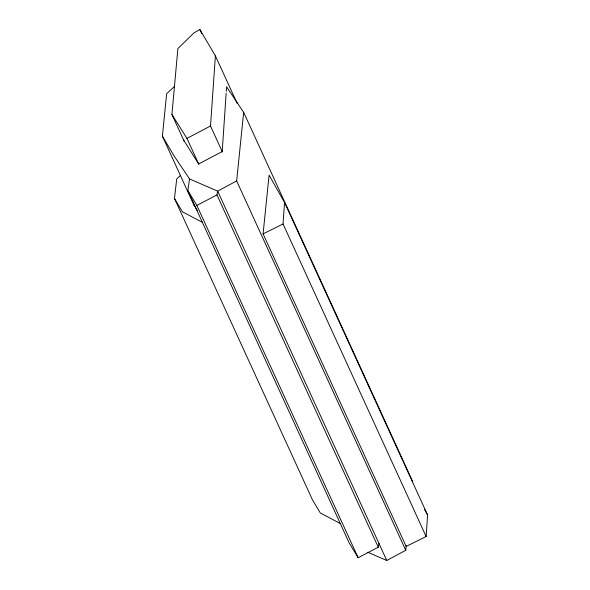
<?xml version="1.0" encoding="UTF-8"?>
<svg xmlns="http://www.w3.org/2000/svg" width="590" height="590" viewBox="0 0 590 590"><rect width="100%" height="100%" fill="white"/><g stroke="black" fill="none" stroke-linecap="round" stroke-linejoin="round"><path stroke-width="0.89" d="M226.147 93.168L222.209 151.586L198.653 163.961L183.63 140.059M226.272 91.339L226.575 86.774L243.663 112.343L412.764 481.691M222.378 151.954L210.505 126.017L215.394 55.836L199.855 29.5L193.815 33.025L177.878 48.609L171.926 114.49L184.183 141.261M426.127 536.517L283.045 223.986L284.528 202.458L269.07 175.105L263.081 233.883L406.171 546.414L426.127 536.517L427.617 514.989L284.528 202.458M194.597 206.485L162.383 136.135L166.66 93.751L174.625 86.31M367.718 552.233L386.775 560.5L405.758 550.286L236.649 180.931L243.663 112.343M405.758 550.286L406.222 545.713M340.504 523.618L320.304 512.976L312.353 499.612L174.47 198.446L176.734 178.932L180.629 175.311M378.972 543.456L378.264 547.225L358.145 557.734L349.155 542.896L187.856 190.585L189.508 178.925L173.829 155.539L162.383 136.135M378.264 547.225L216.965 194.921L217.673 191.145L236.649 180.931M171.926 114.49L186.949 138.385L210.505 126.017M187.856 190.585L196.846 205.431L216.965 194.921M263.081 233.883L283.045 223.986M189.508 178.925L217.673 191.145L386.775 560.5M202.621 222.452L182.421 211.81L174.47 198.446M193.601 204.324L197.267 210.534M424.52 509.517L427.617 514.989M215.394 55.836L237.232 103.523M199.855 29.5L201.773 33.682M186.949 138.385L198.823 164.322M196.846 205.431L358.145 557.734"/></g></svg>
